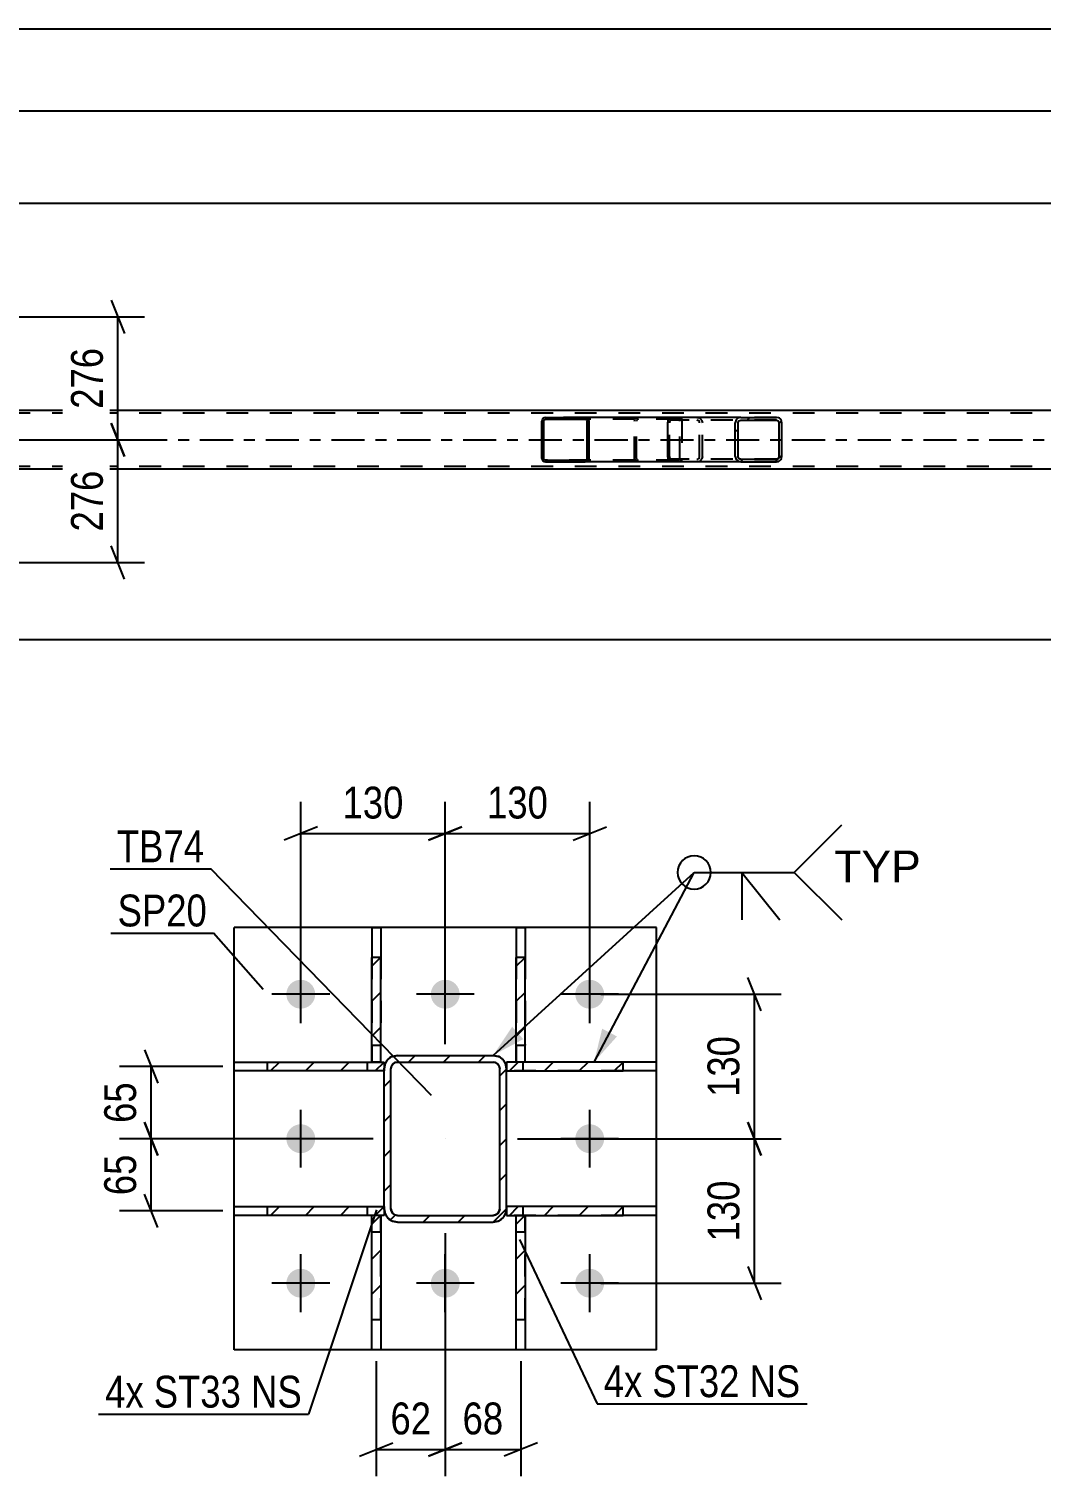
# Model space of a CAD drawing. Header units: millimetres. Extents: x 0 to 841, y 0 to 594.
# Drawn here: x 276.3 to 367.4, y 132.9 to 263.1 of the extents above; entities that cross this region are included whole.
import ezdxf

# ---------------------------------------------------------------- set-up
doc = ezdxf.new("R2010")
doc.units = ezdxf.units.MM
doc.linetypes.add('DXK_LINE_DOT2', pattern=[3.9198, 1.9599, -1.9599])
doc.linetypes.add('DXK_LINE_DOT3', pattern=[5.9187, 2.979, -0.9799, 0.9799, -0.9799])
doc.styles.add('Arial', font='ARIAL.TTF', dxfattribs={"height": 0.2})
doc.styles.add('Arial Narrow', font='ARIALN.TTF', dxfattribs={"height": 0.2})

# ---------------------------------------------------------------- blocks, each defined once
blk = doc.blocks.new('Part-318888112-3181 - 3101')
at = {"color": 7, "linetype": 'DXK_LINE_DOT2'}
for p, q in [((770.31, 228.59), (108.2, 228.59)), ((770.31, 223.79), (108.2, 223.79))]:
    blk.add_line(p, q, dxfattribs=at)
at = {"color": 2, "linetype": 'Continuous'}
for p, q in [((501.2, 228.83), (251.98, 228.83)), ((501.2, 223.55), (251.98, 223.55))]:
    blk.add_line(p, q, dxfattribs=at)
at = {"color": 7, "linetype": 'DXK_LINE_DOT3'}
blk.add_line((108.2, 226.19), (770.31, 226.19), dxfattribs=at)
blk = doc.blocks.new('Part-318888112-3292 - 3101')
at = {"linetype": 'Continuous'}
h = blk.add_hatch(dxfattribs=at)
h.set_pattern_fill('', scale=0.7, style=0, pattern_type=0)
h.set_pattern_definition([(45, (326.6682, 227.995), (-1.57154, 1.57154), [])])
h.paths.add_polyline_path([(326.69, 227.87), (326.67, 227.99), (326.59, 228.1), (326.48, 228.17), (326.35, 228.19), (322.78, 228.19), (322.65, 228.17), (322.54, 228.1), (322.46, 227.99), (322.44, 227.87), (322.44, 224.51), (322.46, 224.39), (322.54, 224.29), (322.65, 224.22), (322.78, 224.19), (326.35, 224.19), (326.48, 224.22), (326.59, 224.29), (326.67, 224.39), (326.69, 224.51)])
h.paths.add_polyline_path([(326.51, 224.45), (326.47, 224.4), (326.42, 224.36), (326.35, 224.35), (322.78, 224.35), (322.71, 224.36), (322.66, 224.4), (322.62, 224.45), (322.61, 224.51), (322.61, 227.87), (322.62, 227.93), (322.66, 227.99), (322.71, 228.02), (322.78, 228.03), (326.35, 228.03), (326.42, 228.02), (326.47, 227.99), (326.51, 227.93), (326.52, 227.87), (326.52, 224.51)])
at = {"color": 2, "linetype": 'Continuous'}
for p, q in [((322.46, 227.99), (322.44, 227.87)), ((322.44, 224.51), (322.44, 227.87)), ((322.61, 227.87), (322.62, 227.93)), ((322.61, 224.51), (322.61, 227.87)), ((322.62, 227.93), (322.66, 227.99)), ((322.78, 228.19), (322.65, 228.17)), ((322.66, 227.99), (322.71, 228.02)), ((322.71, 228.02), (322.78, 228.03)), ((322.78, 228.19), (326.35, 228.19)), ((322.78, 228.03), (326.35, 228.03)), ((334.05, 228.19), (326.35, 228.19)), ((326.48, 228.17), (326.35, 228.19)), ((326.35, 228.03), (326.42, 228.02)), ((326.42, 228.02), (326.47, 227.99)), ((326.47, 227.99), (326.51, 227.93)), ((326.51, 227.93), (326.52, 227.87)), ((326.52, 224.51), (326.52, 227.87)), ((326.69, 227.87), (326.67, 227.99)), ((326.69, 224.51), (326.69, 227.87)), ((322.44, 224.51), (322.46, 224.39)), ((322.62, 224.45), (322.61, 224.51)), ((322.66, 224.4), (322.62, 224.45)), ((322.65, 224.22), (322.78, 224.19)), ((322.71, 224.36), (322.66, 224.4)), ((322.78, 224.35), (322.71, 224.36)), ((322.78, 224.35), (326.35, 224.35)), ((322.78, 224.19), (326.35, 224.19)), ((326.42, 224.36), (326.35, 224.35)), ((326.35, 224.19), (326.48, 224.22)), ((334.05, 224.19), (326.35, 224.19)), ((326.47, 224.4), (326.42, 224.36)), ((326.51, 224.45), (326.47, 224.4)), ((326.52, 224.51), (326.51, 224.45)), ((326.67, 224.39), (326.69, 224.51))]:
    blk.add_line(p, q, dxfattribs=at)
at = {"color": 7, "linetype": 'DXK_LINE_DOT2'}
for p, q in [((326.35, 228.19), (322.78, 228.19)), ((334.7, 228.03), (322.78, 228.03)), ((330.79, 227.87), (330.81, 227.99)), ((330.79, 224.51), (330.79, 227.87)), ((330.97, 227.93), (330.96, 227.87)), ((330.96, 224.51), (330.96, 227.87)), ((331.01, 227.99), (330.97, 227.93)), ((331, 228.17), (331.13, 228.19)), ((331.06, 228.02), (331.01, 227.99)), ((331.13, 228.03), (331.06, 228.02)), ((334.7, 228.19), (334.05, 228.19)), ((334.7, 228.19), (334.83, 228.17)), ((334.77, 228.02), (334.7, 228.03)), ((334.82, 227.99), (334.77, 228.02)), ((334.86, 227.93), (334.82, 227.99)), ((334.87, 227.87), (334.86, 227.93)), ((334.87, 224.51), (334.87, 227.87)), ((335.02, 227.99), (335.04, 227.87)), ((335.04, 227.87), (335.04, 224.51)), ((334.7, 224.35), (322.78, 224.35)), ((326.35, 224.19), (322.78, 224.19)), ((330.81, 224.39), (330.79, 224.51)), ((330.96, 224.51), (330.97, 224.45)), ((330.97, 224.45), (331.01, 224.4)), ((331.13, 224.19), (331, 224.22)), ((331.01, 224.4), (331.02, 224.39)), ((331.02, 224.39), (331.06, 224.36)), ((331.06, 224.36), (331.13, 224.35)), ((334.7, 224.19), (334.05, 224.19)), ((334.7, 224.35), (334.77, 224.36)), ((334.83, 224.22), (334.7, 224.19)), ((334.77, 224.36), (334.82, 224.4)), ((334.82, 224.4), (334.86, 224.45)), ((334.86, 224.45), (334.87, 224.51)), ((335.04, 224.51), (335.02, 224.39))]:
    blk.add_line(p, q, dxfattribs=at)
at = {"color": 2, "linetype": 'Continuous'}
for centre, start, end in [((322.76, 227.86), 110.7583, 155.68), ((326.37, 227.86), 24.32, 69.2417), ((322.76, 224.53), 204.32, 249.2417), ((326.37, 224.53), 290.7583, 335.68)]:
    blk.add_arc(centre, 0.331, start, end, dxfattribs=at)
at = {"color": 7, "linetype": 'DXK_LINE_DOT2'}
for centre, start, end in [((331.11, 227.86), 110.7583, 155.68), ((334.72, 227.86), 24.32, 69.2417), ((331.11, 224.53), 204.32, 249.2417), ((334.72, 224.53), 290.7583, 335.68)]:
    blk.add_arc(centre, 0.331, start, end, dxfattribs=at)
blk = doc.blocks.new('Part-318888112-3317 - 3101')
at = {"linetype": 'Continuous'}
h = blk.add_hatch(dxfattribs=at)
h.set_pattern_fill('', scale=0.7, style=0, pattern_type=0)
h.set_pattern_definition([(45, (344.0002, 227.8961), (-1.57154, 1.57154), [])])
h.paths.add_polyline_path([(344.04, 227.71), (344, 227.9), (343.89, 228.05), (343.73, 228.16), (343.54, 228.19), (340.35, 228.19), (340.16, 228.16), (340, 228.05), (339.89, 227.9), (339.85, 227.71), (339.85, 224.67), (339.89, 224.49), (340, 224.33), (340.16, 224.23), (340.35, 224.19), (343.54, 224.19), (343.73, 224.23), (343.89, 224.33), (344, 224.49), (344.04, 224.67)])
h.paths.add_polyline_path([(343.77, 224.58), (343.71, 224.5), (343.63, 224.45), (343.54, 224.43), (340.35, 224.43), (340.26, 224.45), (340.17, 224.5), (340.12, 224.58), (340.1, 224.67), (340.1, 227.71), (340.12, 227.8), (340.17, 227.88), (340.26, 227.93), (340.35, 227.95), (343.54, 227.95), (343.63, 227.93), (343.71, 227.88), (343.77, 227.8), (343.79, 227.71), (343.79, 224.67)])
at = {"color": 2, "linetype": 'Continuous'}
for p, q in [((333.78, 227.71), (333.8, 227.9)), ((333.8, 227.9), (333.86, 228.05)), ((333.86, 228.05), (333.95, 228.16)), ((333.95, 228.16), (334.05, 228.19)), ((340.35, 228.19), (334.05, 228.19)), ((339.89, 227.9), (339.85, 227.71)), ((340.12, 227.8), (340.17, 227.88)), ((340.35, 228.19), (340.16, 228.16)), ((340.17, 227.88), (340.26, 227.93)), ((340.26, 227.93), (340.35, 227.95)), ((340.35, 228.19), (343.54, 228.19)), ((340.35, 227.95), (343.54, 227.95)), ((343.73, 228.16), (343.54, 228.19)), ((343.54, 227.95), (343.63, 227.93)), ((343.63, 227.93), (343.71, 227.88)), ((343.71, 227.88), (343.77, 227.8)), ((344.04, 227.71), (344, 227.9)), ((333.78, 224.67), (333.78, 227.71)), ((339.85, 224.67), (339.85, 227.71)), ((340.1, 227.71), (340.12, 227.8)), ((340.1, 224.67), (340.1, 227.71)), ((343.77, 227.8), (343.79, 227.71)), ((343.79, 224.67), (343.79, 227.71)), ((344.04, 224.67), (344.04, 227.71)), ((333.8, 224.49), (333.78, 224.67)), ((333.86, 224.33), (333.8, 224.49)), ((333.95, 224.23), (333.86, 224.33)), ((334.05, 224.19), (333.95, 224.23)), ((340.35, 224.19), (334.05, 224.19)), ((339.85, 224.67), (339.89, 224.49)), ((340.12, 224.58), (340.1, 224.67)), ((340.17, 224.5), (340.12, 224.58)), ((340.16, 224.23), (340.35, 224.19)), ((340.26, 224.45), (340.17, 224.5)), ((340.35, 224.43), (340.26, 224.45)), ((340.35, 224.43), (343.54, 224.43)), ((340.35, 224.19), (343.54, 224.19)), ((343.63, 224.45), (343.54, 224.43)), ((343.54, 224.19), (343.73, 224.23)), ((343.71, 224.5), (343.63, 224.45)), ((343.77, 224.58), (343.71, 224.5)), ((343.79, 224.67), (343.77, 224.58)), ((344, 224.49), (344.04, 224.67))]:
    blk.add_line(p, q, dxfattribs=at)
at = {"color": 7, "linetype": 'DXK_LINE_DOT2'}
for p, q in [((333.96, 227.88), (333.93, 227.8)), ((334, 227.93), (333.96, 227.88)), ((334.05, 227.95), (334, 227.93)), ((343.54, 227.95), (334.05, 227.95)), ((335.04, 227.95), (335.04, 228.19)), ((336.39, 228.19), (336.58, 228.16)), ((336.48, 227.93), (336.39, 227.95)), ((336.56, 227.88), (336.48, 227.93)), ((336.62, 227.8), (336.56, 227.88)), ((336.85, 227.9), (336.89, 227.71)), ((343.54, 228.19), (340.35, 228.19)), ((333.93, 227.8), (333.92, 227.71)), ((333.92, 224.67), (333.92, 227.71)), ((336.64, 227.71), (336.62, 227.8)), ((336.64, 224.67), (336.64, 227.71)), ((336.89, 224.67), (336.89, 227.71)), ((333.92, 224.67), (333.93, 224.58)), ((333.93, 224.58), (333.96, 224.5)), ((333.96, 224.5), (334, 224.45)), ((334, 224.45), (334.05, 224.43)), ((343.54, 224.43), (334.05, 224.43)), ((335.04, 224.19), (335.04, 224.43)), ((336.39, 224.43), (336.48, 224.45)), ((336.58, 224.23), (336.39, 224.19)), ((336.48, 224.45), (336.56, 224.5)), ((336.56, 224.5), (336.62, 224.58)), ((336.62, 224.58), (336.64, 224.67)), ((336.89, 224.67), (336.85, 224.49)), ((343.54, 224.19), (340.35, 224.19))]:
    blk.add_line(p, q, dxfattribs=at)
for centre, start, end in [((336.4, 227.7), 23.8494, 68.8059), ((336.4, 224.69), 291.1941, 336.1506)]:
    blk.add_arc(centre, 0.492, start, end, dxfattribs=at)
at = {"color": 2, "linetype": 'Continuous'}
for centre, start, end in [((340.34, 227.7), 111.1941, 156.1506), ((343.55, 227.7), 23.8494, 68.8059), ((340.34, 224.69), 203.8494, 248.8059), ((343.55, 224.69), 291.1941, 336.1506)]:
    blk.add_arc(centre, 0.492, start, end, dxfattribs=at)
blk = doc.blocks.new('Part-318888112-6546 - 6499')
at = {"color": 2, "linetype": 'Continuous'}
for p, q in [((294.75, 144.3), (294.75, 182.3)), ((332.75, 182.3), (294.75, 182.3)), ((332.75, 144.3), (332.75, 182.3)), ((332.75, 144.3), (294.75, 144.3))]:
    blk.add_line(p, q, dxfattribs=at)
blk = doc.blocks.new('Bolt-318888112-6559 - 6499')
at = {"linetype": 'Continuous'}
for points in [[(299.45, 176.3, -1), (302.05, 176.3, -1)], [(312.45, 176.3, -1), (315.05, 176.3, -1)], [(325.45, 176.3, -1), (328.05, 176.3, -1)], [(299.45, 163.3, -1), (302.05, 163.3, -1)], [(325.45, 163.3, -1), (328.05, 163.3, -1)], [(299.45, 150.3, -1), (302.05, 150.3, -1)], [(312.45, 150.3, -1), (315.05, 150.3, -1)], [(325.45, 150.3, -1), (328.05, 150.3, -1)]]:
    blk.add_hatch(color=1, dxfattribs=at).paths.add_polyline_path(points)
at = {"color": 1, "linetype": 'Continuous'}
for p, q in [((300.75, 173.7), (300.75, 178.9)), ((313.75, 173.7), (313.75, 178.9)), ((326.75, 173.7), (326.75, 178.9)), ((303.35, 176.3), (298.15, 176.3)), ((316.35, 176.3), (311.15, 176.3)), ((329.35, 176.3), (324.15, 176.3)), ((300.75, 160.7), (300.75, 165.9)), ((326.75, 160.7), (326.75, 165.9)), ((303.35, 163.3), (298.15, 163.3)), ((329.35, 163.3), (324.15, 163.3)), ((300.75, 147.7), (300.75, 152.9)), ((313.75, 147.7), (313.75, 152.9)), ((326.75, 147.7), (326.75, 152.9)), ((303.35, 150.3), (298.15, 150.3)), ((316.35, 150.3), (311.15, 150.3)), ((329.35, 150.3), (324.15, 150.3))]:
    blk.add_line(p, q, dxfattribs=at)
blk = doc.blocks.new('Part-318888112-6535 - 6499')
at = {"linetype": 'Continuous'}
h = blk.add_hatch(dxfattribs=at)
h.set_pattern_fill('', scale=0.7, style=0, pattern_type=0)
h.set_pattern_definition([(45, (329.7494, 170.1975), (-1.57154, 1.57154), [])])
h.paths.add_polyline_path([(329.75, 169.4), (329.75, 170.2), (319.25, 170.2), (319.25, 169.4)])
at = {"color": 7, "linetype": 'DXK_LINE_DOT2'}
for p, q in [((329.75, 170.2), (319.25, 170.2)), ((319.25, 170.2), (319.25, 169.4)), ((329.75, 169.4), (319.25, 169.4)), ((320.75, 169.4), (320.75, 170.2))]:
    blk.add_line(p, q, dxfattribs=at)
at = {"color": 2, "linetype": 'Continuous'}
for p, q in [((329.75, 170.2), (319.25, 170.2)), ((319.25, 170.2), (319.25, 169.4)), ((319.25, 169.4), (329.75, 169.4)), ((332.75, 170.2), (329.75, 170.2)), ((329.75, 169.4), (329.75, 170.2)), ((332.75, 169.4), (329.75, 169.4)), ((332.75, 169.4), (332.75, 170.2))]:
    blk.add_line(p, q, dxfattribs=at)
blk = doc.blocks.new('Part-318888112-6540 - 6499')
at = {"linetype": 'Continuous'}
h = blk.add_hatch(dxfattribs=at)
h.set_pattern_fill('', scale=0.7, style=0, pattern_type=0)
h.set_pattern_definition([(45, (329.7494, 157.1975), (-1.57154, 1.57154), [])])
h.paths.add_polyline_path([(329.75, 156.4), (329.75, 157.2), (319.25, 157.2), (319.25, 156.4)])
at = {"color": 7, "linetype": 'DXK_LINE_DOT2'}
for p, q in [((329.75, 157.2), (319.25, 157.2)), ((319.25, 157.2), (319.25, 156.4)), ((329.75, 156.4), (319.25, 156.4)), ((320.75, 156.4), (320.75, 157.2))]:
    blk.add_line(p, q, dxfattribs=at)
at = {"color": 2, "linetype": 'Continuous'}
for p, q in [((329.75, 157.2), (319.25, 157.2)), ((319.25, 157.2), (319.25, 156.4)), ((319.25, 156.4), (329.75, 156.4)), ((332.75, 157.2), (329.75, 157.2)), ((329.75, 156.4), (329.75, 157.2)), ((332.75, 156.4), (329.75, 156.4)), ((332.75, 156.4), (332.75, 157.2))]:
    blk.add_line(p, q, dxfattribs=at)
blk = doc.blocks.new('Part-318888112-6598 - 6499')
at = {"linetype": 'Continuous'}
h = blk.add_hatch(dxfattribs=at)
h.set_pattern_fill('', scale=0.7, style=0, pattern_type=0)
h.set_pattern_definition([(45, (308.251, 157.1972), (-1.57154, 1.57154), [])])
h.paths.add_polyline_path([(308.25, 156.4), (308.25, 157.2), (297.75, 157.2), (297.75, 156.4)])
at = {"color": 2, "linetype": 'Continuous'}
for p, q in [((294.75, 156.4), (294.75, 157.2)), ((294.75, 157.2), (297.75, 157.2)), ((297.75, 156.4), (294.75, 156.4)), ((297.75, 157.2), (308.25, 157.2)), ((297.75, 156.4), (297.75, 157.2)), ((308.25, 156.4), (297.75, 156.4)), ((308.25, 157.2), (308.25, 156.4))]:
    blk.add_line(p, q, dxfattribs=at)
at = {"color": 7, "linetype": 'DXK_LINE_DOT2'}
for p, q in [((297.75, 157.2), (308.25, 157.2)), ((308.25, 156.4), (297.75, 156.4)), ((306.75, 156.4), (306.75, 157.2)), ((308.25, 157.2), (308.25, 156.4))]:
    blk.add_line(p, q, dxfattribs=at)
blk = doc.blocks.new('Part-318888112-6592 - 6499')
at = {"linetype": 'Continuous'}
h = blk.add_hatch(dxfattribs=at)
h.set_pattern_fill('', scale=0.7, style=0, pattern_type=0)
h.set_pattern_definition([(45, (319.251, 156.999), (-1.57154, 1.57154), [])])
h.paths.add_polyline_path([(319.16, 156.54), (319.25, 157), (319.25, 169.6), (319.16, 170.06), (318.9, 170.45), (318.51, 170.71), (318.05, 170.8), (309.45, 170.8), (308.99, 170.71), (308.6, 170.45), (308.34, 170.06), (308.25, 169.6), (308.25, 157), (308.34, 156.54), (308.6, 156.15), (308.99, 155.89), (309.45, 155.8), (318.05, 155.8), (318.51, 155.89), (318.9, 156.15)])
h.paths.add_polyline_path([(318.28, 156.44), (318.05, 156.4), (309.45, 156.4), (309.22, 156.44), (309.03, 156.57), (308.9, 156.77), (308.85, 157), (308.85, 169.6), (308.9, 169.83), (309.03, 170.02), (309.22, 170.15), (309.45, 170.2), (318.05, 170.2), (318.28, 170.15), (318.48, 170.02), (318.61, 169.83), (318.65, 169.6), (318.65, 157), (318.61, 156.77), (318.48, 156.57)])
at = {"color": 7, "linetype": 'DXK_LINE_DOT2'}
for p, q in [((308.99, 170.71), (309.45, 170.8)), ((309.45, 170.8), (318.05, 170.8)), ((318.05, 170.8), (318.51, 170.71)), ((308.25, 169.6), (308.34, 170.06)), ((308.25, 157), (308.25, 169.6)), ((308.9, 169.83), (308.85, 169.6)), ((308.85, 157), (308.85, 169.6)), ((309.03, 170.02), (308.9, 169.83)), ((309.22, 170.15), (309.03, 170.02)), ((309.45, 170.2), (309.22, 170.15)), ((309.45, 170.2), (318.05, 170.2)), ((318.28, 170.15), (318.05, 170.2)), ((318.48, 170.02), (318.28, 170.15)), ((318.61, 169.83), (318.48, 170.02)), ((318.65, 169.6), (318.61, 169.83)), ((318.65, 157), (318.65, 169.6)), ((319.16, 170.06), (319.25, 169.6)), ((319.25, 157), (319.25, 169.6)), ((308.34, 156.54), (308.25, 157)), ((308.85, 157), (308.9, 156.77)), ((308.9, 156.77), (309.03, 156.57)), ((309.03, 156.57), (309.22, 156.44)), ((309.22, 156.44), (309.45, 156.4)), ((309.45, 156.4), (318.05, 156.4)), ((318.05, 156.4), (318.28, 156.44)), ((318.28, 156.44), (318.48, 156.57)), ((318.48, 156.57), (318.61, 156.77)), ((318.61, 156.77), (318.65, 157)), ((319.25, 157), (319.16, 156.54)), ((309.45, 155.8), (308.99, 155.89)), ((309.45, 155.8), (318.05, 155.8)), ((318.51, 155.89), (318.05, 155.8))]:
    blk.add_line(p, q, dxfattribs=at)
at = {"color": 2, "linetype": 'Continuous'}
for p, q in [((309.45, 170.8), (308.99, 170.71)), ((309.45, 170.8), (318.05, 170.8)), ((318.51, 170.71), (318.05, 170.8)), ((308.34, 170.06), (308.25, 169.6)), ((308.25, 157), (308.25, 169.6)), ((308.85, 169.6), (308.9, 169.83)), ((308.85, 157), (308.85, 169.6)), ((308.9, 169.83), (309.03, 170.02)), ((309.03, 170.02), (309.22, 170.15)), ((309.22, 170.15), (309.45, 170.2)), ((309.45, 170.2), (318.05, 170.2)), ((318.05, 170.2), (318.28, 170.15)), ((318.28, 170.15), (318.48, 170.02)), ((318.48, 170.02), (318.61, 169.83)), ((318.61, 169.83), (318.65, 169.6)), ((318.65, 157), (318.65, 169.6)), ((319.25, 169.6), (319.16, 170.06)), ((319.25, 157), (319.25, 169.6)), ((308.25, 157), (308.34, 156.54)), ((308.9, 156.77), (308.85, 157)), ((309.03, 156.57), (308.9, 156.77)), ((309.22, 156.44), (309.03, 156.57)), ((309.45, 156.4), (309.22, 156.44)), ((309.45, 156.4), (318.05, 156.4)), ((318.28, 156.44), (318.05, 156.4)), ((318.48, 156.57), (318.28, 156.44)), ((318.61, 156.77), (318.48, 156.57)), ((318.65, 157), (318.61, 156.77)), ((319.16, 156.54), (319.25, 157)), ((308.99, 155.89), (309.45, 155.8)), ((309.45, 155.8), (318.05, 155.8)), ((318.05, 155.8), (318.51, 155.89))]:
    blk.add_line(p, q, dxfattribs=at)
at = {"color": 7, "linetype": 'DXK_LINE_DOT3'}
blk.add_line((313.75, 163.3), (313.75, 163.3), dxfattribs=at)
at = {"color": 7, "linetype": 'DXK_LINE_DOT2'}
for centre, start, end in [((309.45, 169.6), 112.5, 157.5), ((318.05, 169.6), 22.5, 67.5), ((309.45, 157), 202.5, 247.5), ((318.05, 157), 292.5, 337.5)]:
    blk.add_arc(centre, 1.2, start, end, dxfattribs=at)
at = {"color": 2, "linetype": 'Continuous'}
for centre, start, end in [((309.45, 169.6), 112.5, 157.5), ((318.05, 169.6), 22.5, 67.5), ((309.45, 157), 202.5, 247.5), ((318.05, 157), 292.5, 337.5)]:
    blk.add_arc(centre, 1.2, start, end, dxfattribs=at)
blk = doc.blocks.new('Part-318888112-6657 - 6499')
at = {"linetype": 'Continuous'}
h = blk.add_hatch(dxfattribs=at)
h.set_pattern_fill('', scale=0.7, style=0, pattern_type=0)
h.set_pattern_definition([(45, (307.9356, 179.6096), (-1.57154, 1.57154), [])])
h.paths.add_polyline_path([(307.94, 170.21), (307.94, 179.61), (307.14, 179.61), (307.14, 170.21)])
at = {"color": 2, "linetype": 'Continuous'}
for p, q in [((307.14, 182.3), (307.14, 179.61)), ((307.14, 182.3), (307.94, 182.3)), ((307.94, 182.3), (307.94, 179.61)), ((307.14, 170.21), (307.14, 179.61)), ((307.94, 179.61), (307.14, 179.61)), ((307.94, 170.21), (307.94, 179.61)), ((307.14, 170.21), (307.94, 170.21))]:
    blk.add_line(p, q, dxfattribs=at)
at = {"color": 7, "linetype": 'DXK_LINE_DOT2'}
for p, q in [((307.14, 179.61), (307.14, 170.21)), ((307.94, 179.61), (307.94, 171.71)), ((307.14, 171.71), (307.94, 171.71)), ((307.94, 170.21), (307.94, 171.71)), ((307.14, 170.21), (307.94, 170.21))]:
    blk.add_line(p, q, dxfattribs=at)
blk = doc.blocks.new('Part-318888112-6662 - 6499')
at = {"linetype": 'Continuous'}
h = blk.add_hatch(dxfattribs=at)
h.set_pattern_fill('', scale=0.7, style=0, pattern_type=0)
h.set_pattern_definition([(45, (320.935, 179.6096), (-1.57154, 1.57154), [])])
h.paths.add_polyline_path([(320.93, 170.21), (320.94, 179.61), (320.14, 179.61), (320.13, 170.21)])
at = {"color": 2, "linetype": 'Continuous'}
for p, q in [((320.14, 182.3), (320.14, 179.61)), ((320.14, 182.3), (320.94, 182.3)), ((320.94, 182.3), (320.94, 179.61)), ((320.13, 170.21), (320.14, 179.61)), ((320.94, 179.61), (320.14, 179.61)), ((320.93, 170.21), (320.94, 179.61)), ((320.13, 170.21), (320.93, 170.21))]:
    blk.add_line(p, q, dxfattribs=at)
at = {"color": 7, "linetype": 'DXK_LINE_DOT2'}
for p, q in [((320.14, 179.61), (320.13, 170.21)), ((320.94, 179.61), (320.93, 171.71)), ((320.13, 171.71), (320.93, 171.71)), ((320.93, 170.21), (320.93, 171.71)), ((320.13, 170.21), (320.93, 170.21))]:
    blk.add_line(p, q, dxfattribs=at)
blk = doc.blocks.new('Part-318888112-6667 - 6499')
at = {"linetype": 'Continuous'}
h = blk.add_hatch(dxfattribs=at)
h.set_pattern_fill('', scale=0.7, style=0, pattern_type=0)
h.set_pattern_definition([(45, (307.9361, 156.4074), (-1.57154, 1.57154), [])])
h.paths.add_polyline_path([(307.94, 146.99), (307.94, 156.41), (307.14, 156.41), (307.14, 146.99)])
at = {"color": 7, "linetype": 'DXK_LINE_DOT2'}
for p, q in [((307.14, 154.91), (307.14, 156.41)), ((307.14, 156.41), (307.94, 156.41)), ((307.94, 146.99), (307.94, 156.41)), ((307.14, 154.91), (307.94, 154.91)), ((307.14, 146.99), (307.14, 154.91))]:
    blk.add_line(p, q, dxfattribs=at)
at = {"color": 2, "linetype": 'Continuous'}
for p, q in [((307.14, 146.99), (307.14, 156.41)), ((307.14, 156.41), (307.94, 156.41)), ((307.94, 156.41), (307.94, 146.99)), ((307.14, 144.3), (307.14, 146.99)), ((307.94, 146.99), (307.14, 146.99)), ((307.94, 146.99), (307.94, 144.3)), ((307.94, 144.3), (307.14, 144.3))]:
    blk.add_line(p, q, dxfattribs=at)
blk = doc.blocks.new('Part-318888112-6672 - 6499')
at = {"linetype": 'Continuous'}
h = blk.add_hatch(dxfattribs=at)
h.set_pattern_fill('', scale=0.7, style=0, pattern_type=0)
h.set_pattern_definition([(45, (320.9356, 156.4074), (-1.57154, 1.57154), [])])
h.paths.add_polyline_path([(320.94, 146.99), (320.94, 156.41), (320.14, 156.41), (320.14, 146.99)])
at = {"color": 7, "linetype": 'DXK_LINE_DOT2'}
for p, q in [((320.14, 154.91), (320.14, 156.41)), ((320.14, 156.41), (320.94, 156.41)), ((320.94, 146.99), (320.94, 156.41)), ((320.14, 154.91), (320.94, 154.91)), ((320.14, 146.99), (320.14, 154.91))]:
    blk.add_line(p, q, dxfattribs=at)
at = {"color": 2, "linetype": 'Continuous'}
for p, q in [((320.14, 146.99), (320.14, 156.41)), ((320.14, 156.41), (320.94, 156.41)), ((320.94, 156.41), (320.94, 146.99)), ((320.14, 144.3), (320.14, 146.99)), ((320.94, 146.99), (320.14, 146.99)), ((320.94, 146.99), (320.94, 144.3)), ((320.94, 144.3), (320.14, 144.3))]:
    blk.add_line(p, q, dxfattribs=at)
blk = doc.blocks.new('Part-318888112-6677 - 6499')
at = {"linetype": 'Continuous'}
h = blk.add_hatch(dxfattribs=at)
h.set_pattern_fill('', scale=0.7, style=0, pattern_type=0)
h.set_pattern_definition([(45, (308.251, 170.1972), (-1.57154, 1.57154), [])])
h.paths.add_polyline_path([(308.25, 169.4), (308.25, 170.2), (297.75, 170.2), (297.75, 169.4)])
at = {"color": 2, "linetype": 'Continuous'}
for p, q in [((294.75, 169.4), (294.75, 170.2)), ((294.75, 170.2), (297.75, 170.2)), ((297.75, 169.4), (294.75, 169.4)), ((297.75, 170.2), (308.25, 170.2)), ((297.75, 169.4), (297.75, 170.2)), ((308.25, 169.4), (297.75, 169.4)), ((308.25, 170.2), (308.25, 169.4))]:
    blk.add_line(p, q, dxfattribs=at)
at = {"color": 7, "linetype": 'DXK_LINE_DOT2'}
for p, q in [((297.75, 170.2), (308.25, 170.2)), ((308.25, 169.4), (297.75, 169.4)), ((306.75, 169.4), (306.75, 170.2)), ((308.25, 170.2), (308.25, 169.4))]:
    blk.add_line(p, q, dxfattribs=at)
blk = doc.blocks.new('StraightDimension-318888112-3424 - 3101')
at = {"color": 7, "linetype": 'Continuous'}
blk.add_line((97.98, 255.77), (780.53, 255.77), dxfattribs=at)
blk = doc.blocks.new('StraightDimension-318888112-3445 - 3101')
at = {"color": 7, "linetype": 'Continuous'}
blk.add_line((97.34, 263.15), (781.17, 263.15), dxfattribs=at)
blk = doc.blocks.new('StraightDimension-318888112-3465 - 3101')
at = {"color": 7, "linetype": 'Continuous'}
blk.add_line((246.78, 247.47), (502, 247.47), dxfattribs=at)
blk = doc.blocks.new('StraightDimension-318888112-3569 - 3101')
at = {"color": 7, "linetype": 'Continuous'}
blk.add_line((246.78, 208.2), (502, 208.2), dxfattribs=at)
blk = doc.blocks.new('StraightDimension-318888112-17236 - 3101')
at = {"color": 7, "linetype": 'Continuous'}
for p, q in [((283.69, 238.73), (284.89, 235.73)), ((257.58, 237.23), (286.69, 237.23)), ((284.29, 226.19), (284.29, 237.23)), ((284.89, 224.69), (283.69, 227.69)), ((257.59, 226.19), (286.69, 226.19))]:
    blk.add_line(p, q, dxfattribs=at)
at = {"color": 0}
blk.add_wipeout([(283.54, 235.05), (279.34, 235.05), (279.34, 228.37), (283.54, 228.37)], dxfattribs=at)
at = {"color": 3, "style": 'Arial Narrow'}
blk.add_text('276', height=2.863, rotation=90.0002, dxfattribs=at).set_placement((282.94, 228.97))
blk = doc.blocks.new('StraightDimension-318888112-17237 - 3101')
at = {"color": 7, "linetype": 'Continuous'}
for p, q in [((283.69, 227.69), (284.89, 224.69)), ((257.59, 226.19), (286.69, 226.19)), ((284.29, 215.15), (284.29, 226.19)), ((284.89, 213.65), (283.69, 216.65)), ((257.58, 215.15), (286.69, 215.15))]:
    blk.add_line(p, q, dxfattribs=at)
at = {"color": 0}
blk.add_wipeout([(283.54, 224.01), (279.34, 224.01), (279.34, 217.33), (283.54, 217.33)], dxfattribs=at)
at = {"color": 3, "style": 'Arial Narrow'}
blk.add_text('276', height=2.863, rotation=90.0002, dxfattribs=at).set_placement((282.94, 217.93))
blk = doc.blocks.new('StraightDimension-318888112-6719 - 6499')
at = {"color": 7, "linetype": 'Continuous'}
for p, q in [((313.75, 154.8), (313.75, 132.95)), ((307.54, 143.3), (307.54, 132.95)), ((306.04, 134.75), (309.04, 135.95)), ((315.25, 135.95), (312.25, 134.75)), ((307.54, 135.35), (313.75, 135.35))]:
    blk.add_line(p, q, dxfattribs=at)
at = {"color": 0}
blk.add_wipeout([(313.07, 136.1), (313.07, 140.3), (308.22, 140.3), (308.22, 136.1)], dxfattribs=at)
at = {"color": 3, "style": 'Arial Narrow'}
blk.add_text('62', height=2.863, dxfattribs=at).set_placement((308.82, 136.7))
blk = doc.blocks.new('StraightDimension-318888112-6710 - 6499')
at = {"color": 7, "linetype": 'Continuous'}
for p, q in [((313.75, 154.8), (313.75, 132.95)), ((320.54, 143.3), (320.54, 132.95)), ((312.25, 134.75), (315.25, 135.95)), ((322.04, 135.95), (319.04, 134.75)), ((313.75, 135.35), (320.54, 135.35))]:
    blk.add_line(p, q, dxfattribs=at)
at = {"color": 0}
blk.add_wipeout([(319.57, 136.1), (319.57, 140.3), (314.71, 140.3), (314.71, 136.1)], dxfattribs=at)
at = {"color": 3, "style": 'Arial Narrow'}
blk.add_text('68', height=2.863, dxfattribs=at).set_placement((315.31, 136.7))
blk = doc.blocks.new('StraightDimension-318888112-6729 - 6499')
at = {"color": 7, "linetype": 'Continuous'}
for p, q in [((342.16, 161.8), (340.96, 164.8)), ((320.25, 163.3), (343.96, 163.3)), ((341.56, 150.3), (341.56, 163.3)), ((340.96, 151.8), (342.16, 148.8)), ((327.75, 150.3), (343.96, 150.3))]:
    blk.add_line(p, q, dxfattribs=at)
at = {"color": 0}
blk.add_wipeout([(340.81, 160.14), (336.61, 160.14), (336.61, 153.46), (340.81, 153.46)], dxfattribs=at)
at = {"color": 3, "style": 'Arial Narrow'}
blk.add_text('130', height=2.863, rotation=90.0002, dxfattribs=at).set_placement((340.21, 154.06))
blk = doc.blocks.new('StraightDimension-318888112-6739 - 6499')
at = {"color": 7, "linetype": 'Continuous'}
for p, q in [((342.16, 174.8), (340.96, 177.8)), ((327.75, 176.3), (343.96, 176.3)), ((341.56, 163.3), (341.56, 176.3)), ((340.96, 164.8), (342.16, 161.8)), ((320.25, 163.3), (343.96, 163.3))]:
    blk.add_line(p, q, dxfattribs=at)
at = {"color": 0}
blk.add_wipeout([(340.81, 173.14), (336.61, 173.14), (336.61, 166.46), (340.81, 166.46)], dxfattribs=at)
at = {"color": 3, "style": 'Arial Narrow'}
blk.add_text('130', height=2.863, rotation=90.0002, dxfattribs=at).set_placement((340.21, 167.06))
blk = doc.blocks.new('StraightDimension-318888112-6750 - 6499')
at = {"color": 7, "linetype": 'Continuous'}
for p, q in [((286.68, 171.3), (287.88, 168.3)), ((293.75, 169.8), (284.43, 169.8)), ((287.28, 163.3), (287.28, 169.8)), ((287.88, 161.8), (286.68, 164.8)), ((307.25, 163.3), (284.43, 163.3))]:
    blk.add_line(p, q, dxfattribs=at)
at = {"color": 0}
blk.add_wipeout([(286.53, 168.98), (282.33, 168.98), (282.33, 164.12), (286.53, 164.12)], dxfattribs=at)
at = {"color": 3, "style": 'Arial Narrow'}
blk.add_text('65', height=2.863, rotation=90.0002, dxfattribs=at).set_placement((285.93, 164.72))
blk = doc.blocks.new('StraightDimension-318888112-6756 - 6499')
at = {"color": 7, "linetype": 'Continuous'}
for p, q in [((286.68, 164.8), (287.88, 161.8)), ((307.25, 163.3), (284.43, 163.3)), ((287.28, 156.8), (287.28, 163.3)), ((287.88, 155.3), (286.68, 158.3)), ((293.75, 156.8), (284.43, 156.8))]:
    blk.add_line(p, q, dxfattribs=at)
at = {"color": 0}
blk.add_wipeout([(286.53, 162.48), (282.33, 162.48), (282.33, 157.62), (286.53, 157.62)], dxfattribs=at)
at = {"color": 3, "style": 'Arial Narrow'}
blk.add_text('65', height=2.863, rotation=90.0002, dxfattribs=at).set_placement((285.93, 158.22))
blk = doc.blocks.new('StraightDimension-318888112-6763 - 6499')
at = {"color": 7, "linetype": 'Continuous'}
for p, q in [((300.75, 177.3), (300.75, 193.61)), ((313.75, 171.8), (313.75, 193.61)), ((302.25, 191.36), (299.25, 190.16)), ((300.75, 190.76), (313.75, 190.76)), ((312.25, 190.16), (315.25, 191.36))]:
    blk.add_line(p, q, dxfattribs=at)
at = {"color": 0}
blk.add_wipeout([(310.59, 191.51), (310.59, 195.71), (303.91, 195.71), (303.91, 191.51)], dxfattribs=at)
at = {"color": 3, "style": 'Arial Narrow'}
blk.add_text('130', height=2.863, dxfattribs=at).set_placement((304.51, 192.11))
blk = doc.blocks.new('StraightDimension-318888112-6772 - 6499')
at = {"color": 7, "linetype": 'Continuous'}
for p, q in [((313.75, 171.8), (313.75, 193.61)), ((326.75, 177.3), (326.75, 193.61)), ((315.25, 191.36), (312.25, 190.16)), ((313.75, 190.76), (326.75, 190.76)), ((325.25, 190.16), (328.25, 191.36))]:
    blk.add_line(p, q, dxfattribs=at)
at = {"color": 0}
blk.add_wipeout([(323.59, 191.51), (323.59, 195.71), (316.91, 195.71), (316.91, 191.51)], dxfattribs=at)
at = {"color": 3, "style": 'Arial Narrow'}
blk.add_text('130', height=2.863, dxfattribs=at).set_placement((317.51, 192.11))
blk = doc.blocks.new('Mark-318888112-6588 - 6499')
at = {"color": 0}
blk.add_wipeout([(292.06, 188.17), (292.06, 191.17), (284.2, 191.17), (284.2, 188.17)], dxfattribs=at)
blk.add_wipeout([(292.06, 188.17), (292.06, 191.17), (284.2, 191.17), (284.2, 188.17)], dxfattribs=at)
at = {"color": 30, "linetype": 'Continuous'}
for p in [(283.6, 187.57), (312.51, 167.18)]:
    blk.add_line(p, (292.66, 187.57), dxfattribs=at)
at = {"color": 3, "style": 'Arial Narrow'}
blk.add_text('TB74', height=2.863, dxfattribs=at).set_placement((284.2, 188.17))
blk = doc.blocks.new('Mark-318888112-6542 - 6499')
at = {"color": 0}
blk.add_wipeout([(292.31, 182.4), (292.31, 185.4), (284.27, 185.4), (284.27, 182.4)], dxfattribs=at)
blk.add_wipeout([(292.31, 182.4), (292.31, 185.4), (284.27, 185.4), (284.27, 182.4)], dxfattribs=at)
at = {"color": 30, "linetype": 'Continuous'}
for p in [(283.67, 181.8), (297.38, 176.71)]:
    blk.add_line(p, (292.91, 181.8), dxfattribs=at)
at = {"color": 3, "style": 'Arial Narrow'}
blk.add_text('SP20', height=2.863, dxfattribs=at).set_placement((284.27, 182.4))
blk = doc.blocks.new('WeldMark-318888112-6781 - 6499')
at = {"linetype": 'Continuous'}
for points in [[(320.77, 172.26), (318.05, 170.8), (319.77, 173.37)], [(329.2, 172.5), (327.14, 170.2), (327.87, 173.2)]]:
    blk.add_hatch(color=30, dxfattribs=at).paths.add_polyline_path(points)
at = {"color": 30, "linetype": 'Continuous'}
for p, q in [((318.05, 170.8), (336.15, 187.26)), ((327.14, 170.2), (336.15, 187.26)), ((336.15, 187.26), (345.15, 187.26))]:
    blk.add_line(p, q, dxfattribs=at)
at = {"color": 3, "linetype": 'Continuous'}
for q in [(343.86, 182.98), (340.43, 182.98)]:
    blk.add_line((340.43, 187.26), q, dxfattribs=at)
for start, end in [(90, 270), (270, 90)]:
    blk.add_arc((336.15, 187.26), 1.5, start, end, dxfattribs=at)
at = {"color": 0, "linetype": 'Continuous'}
blk.add_wipeout([(356.52, 186.36), (356.52, 189.36), (348.75, 189.36), (348.75, 186.36)], dxfattribs=at)
blk.add_wipeout([(356.52, 186.36), (356.52, 189.36), (348.75, 189.36), (348.75, 186.36)], dxfattribs=at)
at = {"color": 3, "linetype": 'Continuous'}
for q in [(349.43, 191.55), (349.43, 182.98)]:
    blk.add_line((345.15, 187.26), q, dxfattribs=at)
at = {"color": 3, "linetype": 'Continuous', "style": 'Arial'}
blk.add_text('TYP', height=2.865, dxfattribs=at).set_placement((348.75, 186.36))
blk = doc.blocks.new('MarkSet-318888112-6830 - 6499')
at = {"color": 0}
for points in [[(286.62, 139.11), (286.62, 142.11), (283.15, 142.11), (283.15, 139.11)], [(295.38, 139.11), (295.38, 142.11), (287.52, 142.11), (287.52, 139.11)], [(300.84, 139.11), (300.84, 142.11), (296.28, 142.11), (296.28, 139.11)]]:
    blk.add_wipeout(points, dxfattribs=at)
for points in [[(286.62, 139.11), (286.62, 142.11), (283.15, 142.11), (283.15, 139.11)], [(295.38, 139.11), (295.38, 142.11), (287.52, 142.11), (287.52, 139.11)], [(300.84, 139.11), (300.84, 142.11), (296.28, 142.11), (296.28, 139.11)]]:
    blk.add_wipeout(points, dxfattribs=at)
at = {"color": 30, "linetype": 'Continuous'}
for p in [(307.55, 156.9), (282.55, 138.51)]:
    blk.add_line(p, (301.44, 138.51), dxfattribs=at)
at = {"color": 3, "style": 'Arial Narrow'}
for s, p in [('4x', (283.15, 139.11)), ('ST33', (287.52, 139.11)), ('NS', (296.28, 139.11))]:
    blk.add_text(s, height=2.863, dxfattribs=at).set_placement(p)
blk = doc.blocks.new('MarkSet-318888112-6860 - 6499')
at = {"color": 0}
for points in [[(331.48, 140.05), (331.48, 143.05), (328.01, 143.05), (328.01, 140.05)], [(340.23, 140.05), (340.23, 143.05), (332.38, 143.05), (332.38, 140.05)], [(345.7, 140.05), (345.7, 143.05), (341.13, 143.05), (341.13, 140.05)]]:
    blk.add_wipeout(points, dxfattribs=at)
for points in [[(331.48, 140.05), (331.48, 143.05), (328.01, 143.05), (328.01, 140.05)], [(340.23, 140.05), (340.23, 143.05), (332.38, 143.05), (332.38, 140.05)], [(345.7, 140.05), (345.7, 143.05), (341.13, 143.05), (341.13, 140.05)]]:
    blk.add_wipeout(points, dxfattribs=at)
at = {"color": 30, "linetype": 'Continuous'}
for p, q in [((320.43, 154.22), (327.41, 139.45)), ((327.41, 139.45), (346.3, 139.45))]:
    blk.add_line(p, q, dxfattribs=at)
at = {"color": 3, "style": 'Arial Narrow'}
for s, p in [('4x', (328.01, 140.05)), ('ST32', (332.38, 140.05)), ('NS', (341.13, 140.05))]:
    blk.add_text(s, height=2.863, dxfattribs=at).set_placement(p)

msp = doc.modelspace()

# ---------------------------------------------------------------- block references
for name in ['StraightDimension-318888112-3424 - 3101', 'Part-318888112-3181 - 3101', 'Part-318888112-3292 - 3101', 'Part-318888112-3317 - 3101', 'StraightDimension-318888112-3569 - 3101', 'Part-318888112-6546 - 6499', 'Part-318888112-6657 - 6499', 'Part-318888112-6662 - 6499', 'Bolt-318888112-6559 - 6499', 'Part-318888112-6592 - 6499', 'Part-318888112-6677 - 6499', 'Part-318888112-6535 - 6499', 'Part-318888112-6598 - 6499', 'Part-318888112-6667 - 6499', 'Part-318888112-6540 - 6499', 'Part-318888112-6672 - 6499']:
    msp.add_blockref(name, (0, 0))

# ---------------------------------------------------------------- next in the draw order: block references
for name in ['StraightDimension-318888112-3445 - 3101', 'StraightDimension-318888112-6750 - 6499', 'StraightDimension-318888112-6719 - 6499']:
    msp.add_blockref(name, (0, 0))

# ---------------------------------------------------------------- next in the draw order: block references
for name in ['StraightDimension-318888112-3465 - 3101', 'StraightDimension-318888112-6763 - 6499', 'StraightDimension-318888112-6756 - 6499', 'StraightDimension-318888112-6710 - 6499']:
    msp.add_blockref(name, (0, 0))

# ---------------------------------------------------------------- next in the draw order: block references
for name in ['StraightDimension-318888112-17236 - 3101', 'StraightDimension-318888112-6729 - 6499', 'MarkSet-318888112-6830 - 6499']:
    msp.add_blockref(name, (0, 0))

# ---------------------------------------------------------------- next in the draw order: block references
for name in ['StraightDimension-318888112-17237 - 3101', 'StraightDimension-318888112-6739 - 6499', 'MarkSet-318888112-6860 - 6499']:
    msp.add_blockref(name, (0, 0))

# ---------------------------------------------------------------- next in the draw order: block references
msp.add_blockref('StraightDimension-318888112-6772 - 6499', (0, 0))

# ---------------------------------------------------------------- next in the draw order: block references
for name in ['WeldMark-318888112-6781 - 6499', 'Mark-318888112-6588 - 6499']:
    msp.add_blockref(name, (0, 0))

# ---------------------------------------------------------------- next in the draw order: block references
msp.add_blockref('Mark-318888112-6542 - 6499', (0, 0))

doc.saveas('drawing.dxf')
